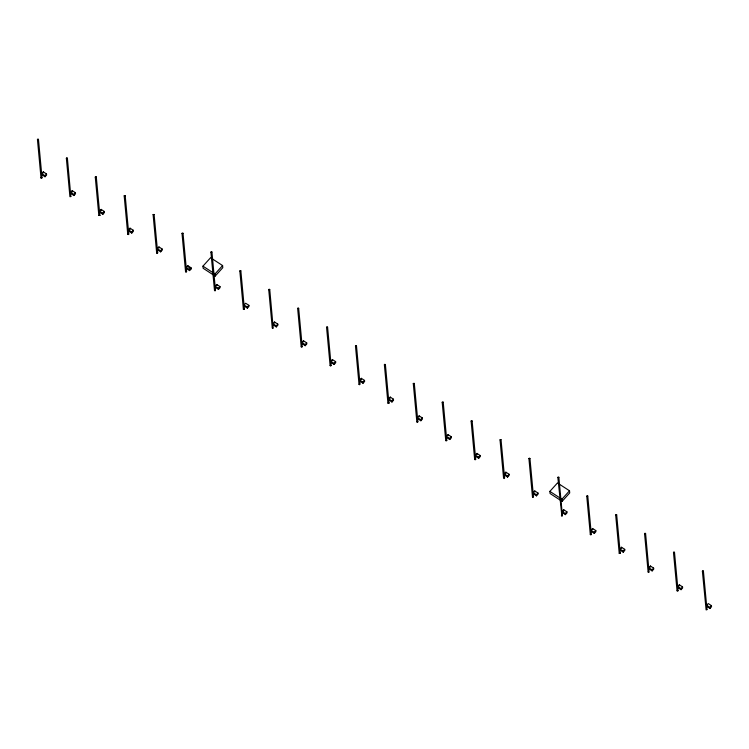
<?xml version="1.0" encoding="UTF-8"?>
<svg xmlns="http://www.w3.org/2000/svg" width="749" height="749" viewBox="0 0 749 749"><rect width="100%" height="100%" fill="white"/><g stroke="black" fill="none" stroke-linecap="round" stroke-linejoin="round"><path stroke-width="1.12" d="M41.008 177.869L37.45 139.501L37.937 139.033L38.471 139.408L42.028 177.803L41.008 177.897L42.028 177.803M70.94 196.603L69.919 196.669L66.361 158.273L66.811 157.805L67.382 158.17L70.827 196.313M67.382 158.264L66.361 158.273M99.851 215.338L96.293 176.942L95.273 177.073L98.831 215.431L99.851 215.338L98.831 215.431M124.184 195.845L125.205 195.714L124.184 195.807L127.742 234.203L128.313 234.577L128.762 234.109L125.205 195.714M127.742 234.203L128.762 234.109M154.116 214.579L157.674 252.881L157.187 253.349L156.672 253.031L153.096 214.579L154.107 214.486L153.096 214.607M181.998 233.314L183.018 233.248L186.585 271.644L186.098 272.112L185.565 271.747L181.998 233.351L183.028 233.285M210.909 252.085L211.93 252.02L210.909 252.113L214.523 290.659L215.244 290.818L215.375 290.163M244.408 309.187L240.841 270.792L239.83 270.951L243.388 309.281L244.408 309.187L243.388 309.281M272.29 328.025L268.732 289.657L269.219 289.189L269.752 289.563L273.226 328.221L272.486 328.343L272.449 327.678M301.201 346.824L297.643 308.429L298.13 307.961L298.664 308.326L302.221 346.721L301.201 346.824L302.221 346.759M298.664 308.419L297.643 308.429M326.555 327.163L327.575 327.098L331.133 365.493L330.646 365.961L330.122 365.624L326.555 327.201L327.575 327.126M355.466 346.001L356.487 345.869L355.466 345.963L359.024 384.359L359.595 384.733L360.044 384.265L356.487 345.869M359.024 384.359L359.511 383.863M388.956 403.065L385.398 364.641L384.377 364.763L387.935 403.131L388.956 402.999L387.935 403.131M413.289 383.469L414.3 383.404L417.867 421.799L417.38 422.277L416.847 421.902L413.289 383.507L414.309 383.441M442.191 402.241L443.221 402.213L442.191 402.279L445.758 440.674L446.779 440.609L445.758 440.581M472.132 421.013L471.102 421.013L472.123 420.947L475.69 459.343L475.203 459.811L474.669 459.474L471.112 421.078M500.023 439.841L503.581 478.208L504.143 478.574L504.601 478.115L501.034 439.719L500.023 439.841L501.025 439.654M532.492 496.98L528.925 458.585L529.412 458.116L529.946 458.482L533.503 496.887L532.492 496.98L533.503 496.915M529.946 458.575L528.925 458.585M557.836 477.319L558.857 477.253L562.415 515.649L561.89 516.127L557.836 477.356L558.857 477.291M586.748 496.156L587.768 496.025L586.748 496.119L590.306 534.514L590.877 534.889L591.326 534.421L587.768 496.025M590.306 534.514L591.326 534.421M620.238 553.193L616.68 514.797L615.669 514.956L619.217 553.286L620.238 553.193L619.217 553.286M648.128 572.03L644.571 533.663L645.058 533.194L645.591 533.569L649.102 572.17L648.353 572.358L648.26 571.712M677.04 590.736L673.482 552.434L673.969 551.966L674.493 552.331L678.06 590.727L677.04 590.83L678.06 590.764M674.503 552.425L673.482 552.434M706.972 609.499L703.405 571.103L702.393 571.234L706.11 609.864L706.878 609.77L706.682 609.134M45.024 176.764L46.616 175.013L46.513 173.946L43.302 171.858L41.719 173.618L44.931 175.706L45.024 176.764L41.813 174.686M44.931 175.706L46.513 173.946M70.631 192.39L72.213 190.63L75.424 192.718L75.518 193.785L73.936 195.536L70.724 193.448L70.631 192.39L73.842 194.468L73.936 195.536M70.724 193.448L72.307 191.697L72.213 190.63M73.842 194.468L75.424 192.718M102.847 214.308L104.429 212.547L104.336 211.49L101.124 209.402L99.533 211.152L102.753 213.24L102.847 214.308L99.636 212.22M102.753 213.24L104.336 211.49M130.036 228.173L128.444 229.924L131.655 232.012L131.758 233.079L128.547 230.992L130.129 229.231L130.036 228.173L133.247 230.252L133.341 231.319L131.758 233.079M131.655 232.012L133.247 230.252M157.356 248.696L158.938 246.936L162.159 249.024L162.252 250.091L160.67 251.851L157.459 249.763L157.356 248.696L160.567 250.784L160.67 251.851M160.567 250.784L162.159 249.024M189.581 270.614L191.164 268.863L191.061 267.796L187.849 265.708L186.267 267.468L189.478 269.546L189.581 270.614L186.37 268.535M189.478 269.546L191.061 267.796M202.951 266.157L210.553 257.731L222.593 265.549L222.79 267.683L215.188 276.109L203.148 268.282L202.951 266.157L214.991 273.975L215.188 276.109M214.991 273.975L222.593 265.549M218.493 289.386L220.075 287.635L219.972 286.567L216.761 284.48L215.178 286.23L218.39 288.318L218.493 289.386L215.281 287.298M218.39 288.318L219.972 286.567M244.09 305.002L245.672 303.251L248.883 305.33L248.986 306.397L247.404 308.157L244.183 306.069L244.09 305.002L247.301 307.09L247.404 308.157M247.301 307.09L248.883 305.33M276.306 326.929L277.898 325.169L277.795 324.102L274.583 322.014L273.001 323.774L276.212 325.862L276.306 326.929L273.095 324.841M276.212 325.862L277.795 324.102M301.913 342.546L303.495 340.786L306.706 342.873L306.809 343.941L305.218 345.692L302.006 343.613L301.913 342.546L305.124 344.624L305.218 345.692M305.124 344.624L306.706 342.873M330.824 361.308L332.406 359.557L335.618 361.645L335.711 362.713L334.129 364.463L330.918 362.376L330.824 361.308L334.035 363.396L334.129 364.463M334.035 363.396L335.618 361.645M363.04 383.235L364.623 381.475L364.529 380.408L361.318 378.329L359.726 380.08L362.947 382.168L363.04 383.235L359.829 381.147M362.947 382.168L364.529 380.408M388.637 398.852L390.229 397.092L393.44 399.18L393.534 400.247L391.952 402.007L388.74 399.919L388.637 398.852L391.849 400.94L391.952 402.007M391.849 400.94L393.44 399.18M420.863 420.769L422.445 419.019L422.352 417.951L419.131 415.864L417.549 417.624L420.76 419.712L420.863 420.769L417.652 418.691M420.76 419.712L422.352 417.951M449.774 439.541L451.357 437.791L451.254 436.723L448.042 434.635L446.46 436.395L449.672 438.474L449.774 439.541L446.563 437.453M449.672 438.474L451.254 436.723M475.372 455.158L476.954 453.407L480.165 455.495L480.268 456.553L478.686 458.313L475.475 456.225L475.372 455.158L478.583 457.246L478.686 458.313M478.583 457.246L480.165 455.495M507.597 477.085L509.18 475.325L509.077 474.257L505.865 472.179L504.283 473.93L507.494 476.018L507.597 477.085L504.377 474.997L505.435 473.827M507.494 476.018L509.077 474.257M533.194 492.702L534.777 490.941L537.988 493.029L538.091 494.097L536.499 495.847L533.288 493.769L533.194 492.702L536.406 494.789L536.499 495.847M536.406 494.789L537.988 493.029M549.869 491.391L557.471 482.965L569.521 490.782L569.717 492.917L562.115 501.343L550.066 493.516L549.869 491.391L561.919 499.209L562.115 501.343M561.919 499.209L569.521 490.782M562.106 511.473L563.688 509.713L566.899 511.801L567.002 512.868L565.411 514.619L562.199 512.531L562.106 511.473L565.317 513.552L565.411 514.619M562.199 512.531L563.782 510.781L563.688 509.713M565.317 513.552L566.899 511.801M594.322 533.391L595.904 531.631L595.811 530.573L592.599 528.485L591.017 530.236L594.229 532.324L594.322 533.391L591.111 531.303M594.229 532.324L595.811 530.573M619.919 549.008L621.511 547.257L624.722 549.335L624.816 550.403L623.234 552.163L620.022 550.075L619.919 549.008L623.14 551.095L623.234 552.163M623.14 551.095L624.722 549.335M652.145 570.925L653.727 569.174L653.634 568.107L650.422 566.019L648.831 567.779L652.042 569.867L652.145 570.925L648.934 568.847M652.042 569.867L653.634 568.107M681.056 589.697L682.639 587.946L682.545 586.879L679.324 584.791L677.742 586.551L680.953 588.63L681.056 589.697L677.845 587.609M680.953 588.63L682.545 586.879M706.653 605.314L708.236 603.563L711.447 605.651L711.55 606.709L709.968 608.469L706.756 606.381L706.653 605.314L709.865 607.402L709.968 608.469M709.865 607.402L711.447 605.651M188.757 267.299L191.164 268.863M703.414 571.169L702.88 570.729L702.393 571.262M616.68 514.853L615.659 514.919M562.415 515.649L561.394 515.752M331.133 365.493L330.112 365.596M240.841 270.857L239.83 270.923M186.585 271.644L185.565 271.709M96.293 177.007L95.76 176.567L95.282 177.101M644.571 533.691L645.591 533.597M475.681 459.315L474.669 459.437M417.867 421.799L416.847 421.874M385.398 364.697L384.827 364.267L384.387 364.8M268.732 289.685L269.752 289.591M157.674 252.844L156.663 253.003M37.45 139.529L38.471 139.436M679.324 584.791L679.427 585.858M650.422 566.019L650.516 567.087M621.511 547.257L621.604 548.315M592.599 528.485L592.693 529.552M534.777 490.941L534.88 492.009M505.865 472.179L505.968 473.237M476.954 453.407L477.057 454.474M448.042 434.635L448.145 435.703M443.211 402.176L446.779 440.609M419.131 415.864L419.234 416.931M390.229 397.092L390.323 398.159M361.318 378.329L361.411 379.397M332.406 359.557L332.5 360.625M303.495 340.786L303.588 341.853M274.583 322.014L274.686 323.081M216.761 284.48L216.864 285.547M211.93 252.02L215.497 290.443M187.849 265.708L187.952 266.775M158.938 246.936L159.041 248.003M101.124 209.402L101.218 210.469M43.302 171.858L43.395 172.925"/></g></svg>
